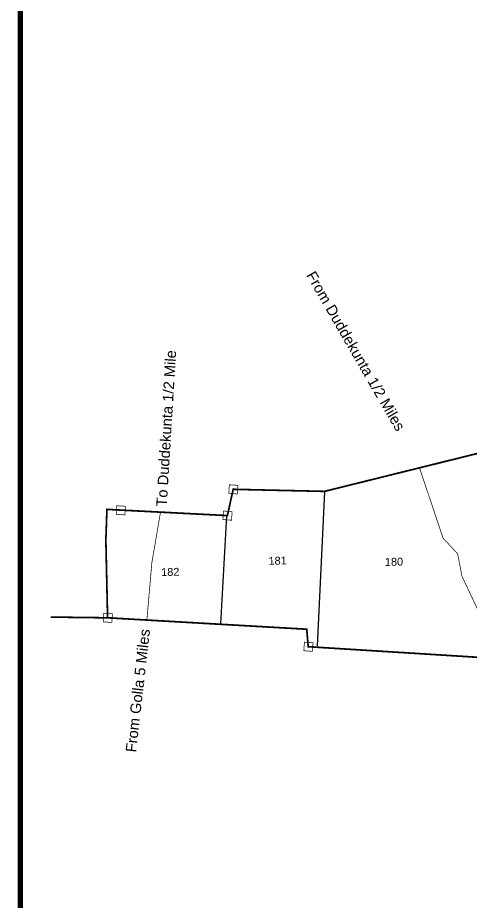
# Model space of a CAD drawing. Header units: feet. Extents: x 738530 to 748259, y 1619282 to 1626133.
# Drawn here: x 738530 to 739790, y 1621333 to 1623794 of the extents above; entities that cross this region are included whole.
import ezdxf
from ezdxf.enums import TextEntityAlignment as Align

# ---------------------------------------------------------------- set-up
doc = ezdxf.new("R2010")
doc.units = ezdxf.units.FT
doc.header["$LTSCALE"] = 15
doc.header["$MEASUREMENT"] = 0
doc.linetypes.add('ACAD_ISO02W100', pattern=[15, 12, -3])
for name, color, linetype in [('PAPER SIZE', 10, 'Continuous'), ('PLOT', 7, 'Continuous'), ('PLOT NO', 7, 'Continuous'), ('ROADS', 6, 'ACAD_ISO02W100'), ('VILLAGE BOUNDRY', 5, 'Continuous'), ('VILLAGE STONES', 240, 'Continuous')]:
    doc.layers.add(name, color=color, linetype=linetype)
doc.styles.get("Standard").update_dxf_attribs({"font": 'arial.ttf'})

msp = doc.modelspace()

# ---------------------------------------------------------------- linework, layer by layer
at = {"layer": 'PAPER SIZE', "color": 5, "const_width": 15}
msp.add_lwpolyline([(738537.5, 1626125.8), (748202.6, 1626125.8), (748202.6, 1619289.5), (738537.5, 1619289.5), (738537.5, 1626125.8)], dxfattribs=at)
at = {"layer": 'PLOT'}
for points in [[(739364.8, 1622044.4), (739384.7, 1622473.3)], [(739111.2, 1622407.2), (739094.9, 1622106)]]:
    msp.add_lwpolyline(points, dxfattribs=at)
at = {"layer": 'ROADS', "ltscale": 0.15, "const_width": 2}
for points in [[(739648.9, 1622539.7), (739714.3, 1622344.6), (739754.9, 1622301), (739766.7, 1622238.9), (739848.9, 1622064.8), (739861.3, 1622008.7)], [(739648.9, 1622539.7), (739711, 1622354.6), (739714.3, 1622344.6), (739754.9, 1622301)], [(738927.9, 1622418.4), (738903.6, 1622276.4), (738889.5, 1622114.2)]]:
    msp.add_lwpolyline(points, dxfattribs=at)
at = {"layer": 'VILLAGE BOUNDRY', "linetype": 'ACAD_ISO02W100', "ltscale": 0.2, "const_width": 4.81}
for points in [[(738780.3, 1622122.9), (738775.5, 1622340), (738778.5, 1622424.8), (739113.9, 1622407.5), (739129.9, 1622480.7), (739384, 1622474.9), (739844.3, 1622589), (740227.2, 1622642.1), (740336.9, 1622654.9), (740518.6, 1622640.9), (740678.2, 1622678.6), (741079.1, 1622693.6), (741478.9, 1622708.6), (741536.2, 1622678.5), (741572.5, 1622729.3), (741622.8, 1622688.7), (741626.9, 1622685.8), (741726.9, 1622706.9), (741782.7, 1622725.8), (742214, 1622796.6)], [(738780.3, 1622122.9), (738621.9, 1622124.9)], [(742035.3, 1620077.5), (741365.9, 1620384.6), (741241.9, 1620542.5), (740613.4, 1620857.7), (740607.6, 1620871.8), (740511.4, 1620924.9), (740524.3, 1621069.7), (740449.8, 1621084.9), (740425.8, 1621151.4), (740416.1, 1621212), (740404.6, 1621326.6), (740392.3, 1621403), (740360.9, 1621500.9), (740280.4, 1621684.8), (740170.8, 1621699.4), (740217.4, 1622002.8), (740145.4, 1622015), (739824.1, 1622012.1), (739338.8, 1622042.5), (739334.7, 1622091.1), (738780.3, 1622122.9)]]:
    msp.add_lwpolyline(points, dxfattribs=at)
at = {"layer": 'VILLAGE STONES', "const_width": 1.92}
for points in [[(739119.2, 1622493.3), (739143.2, 1622491.8), (739141.7, 1622467.8), (739117.7, 1622469.4)], [(738806, 1622434.9), (738830, 1622433.4), (738828.4, 1622409.4), (738804.4, 1622411)], [(739103, 1622420.2), (739127, 1622418.6), (739125.4, 1622394.6), (739101.5, 1622396.2)], [(738769.7, 1622135.5), (738793.7, 1622134), (738792.1, 1622110), (738768.1, 1622111.5)], [(739328.2, 1622055.1), (739352.1, 1622053.5), (739350.6, 1622029.5), (739326.6, 1622031.1)]]:
    msp.add_lwpolyline(points, close=True, dxfattribs=at)

# ---------------------------------------------------------------- texts
at = {"layer": 'PLOT NO'}
for s, rotation, p in [('From Duddekunta 1/2 Miles ', 300.0153, (739332.3, 1623076.9)), ('To Duddekunta 1/2 Mile', 86.5059, (738944.9, 1622431.6)), ('From Golla 5 Miles', 83.4494, (738859.4, 1621747.2))]:
    msp.add_text(s, height=29.429, rotation=rotation, dxfattribs=at).set_placement(p)
for s, p in [('181', (739253.6, 1622282)), ('180', (739577.6, 1622278.9)), ('182', (738954.8, 1622250.6))]:
    msp.add_text(s, height=21.82, rotation=1.2772, dxfattribs=at).set_placement(p, align=Align.MIDDLE_CENTER)

doc.saveas('drawing.dxf')
